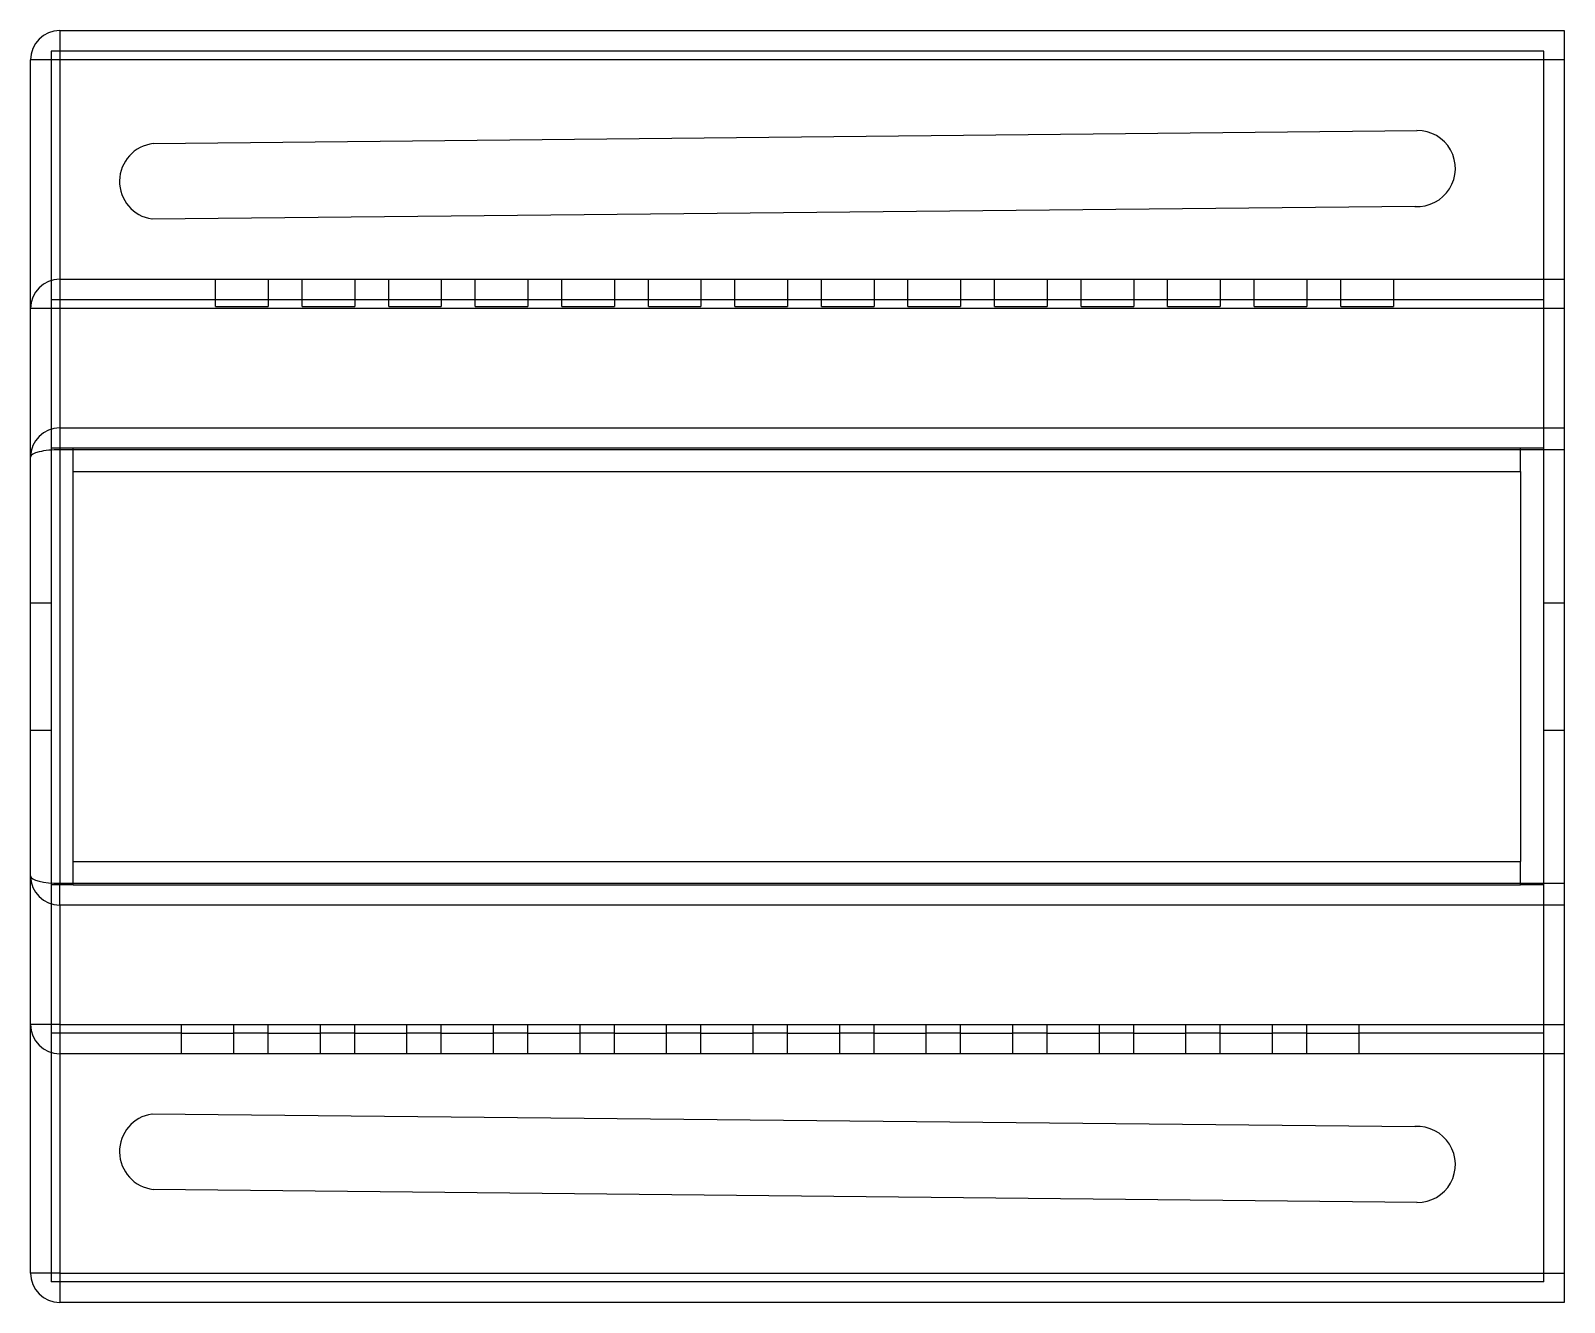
# Model space of a CAD drawing. Extents: x -3 to 102, y -30 to 57.
import ezdxf
from ezdxf.lldxf.tags import DXFTag

# ---------------------------------------------------------------- set-up
doc = ezdxf.new("R2010")
doc.units = 0
for name, color, linetype in [('DOWN_FEATURES', 7, 'CONTINUOUS'), ('OTHER', 7, 'CONTINUOUS'), ('OUTER_LOOP', 7, 'CONTINUOUS'), ('UP_FEATURES', 7, 'CONTINUOUS')]:
    doc.layers.add(name, color=color, linetype=linetype)
tags = doc.linetypes.add('HIDDEN2', pattern=[4.7625, 3.175, -1.5875]).pattern_tags.tags
tags[6:7] = [DXFTag(74, 4), DXFTag(75, 0), DXFTag(340, '0'), DXFTag(46, 0.0), DXFTag(50, 0.0), DXFTag(44, 0.0), DXFTag(45, 0.0)]
tags[4:5] = [DXFTag(74, 4), DXFTag(75, 0), DXFTag(340, '0'), DXFTag(46, 0.0), DXFTag(50, 0.0), DXFTag(44, 0.0), DXFTag(45, 0.0)]

msp = doc.modelspace()

# ---------------------------------------------------------------- linework, layer by layer
at = {"layer": 'DOWN_FEATURES', "color": 2, "linetype": 'CONTINUOUS'}
for p, q in [((-0.92, 56.83), (101.98, 56.83)), ((-0.92, 56.83), (-0.92, 54.83)), ((101.98, 56.83), (101.98, 54.83)), ((-2.92, 37.82), (-2.92, 54.83)), ((-0.92, 54.83), (-2.92, 54.83)), ((101.98, 54.83), (-0.92, 54.83)), ((-0.92, 54.83), (-0.92, 39.82)), ((101.98, 54.83), (101.98, 39.82)), ((5.47, 49.1), (91.91, 50)), ((91.77, 44.81), (5.38, 43.94)), ((-0.92, 39.82), (9.73, 39.82)), ((-0.92, 39.82), (-0.92, 37.82)), ((9.73, 39.82), (13.33, 39.82)), ((9.73, 37.96), (9.73, 39.82)), ((13.33, 39.82), (15.65, 39.82)), ((13.33, 39.82), (13.33, 37.96)), ((15.65, 39.82), (19.25, 39.82)), ((15.65, 37.96), (15.65, 39.82)), ((19.25, 39.82), (21.57, 39.82)), ((19.25, 39.82), (19.25, 37.96)), ((21.57, 39.82), (25.17, 39.82)), ((21.57, 37.96), (21.57, 39.82)), ((25.17, 39.82), (27.49, 39.82)), ((25.17, 39.82), (25.17, 37.96)), ((27.49, 39.82), (31.09, 39.82)), ((27.49, 37.96), (27.49, 39.82)), ((31.09, 39.82), (33.41, 39.82)), ((31.09, 39.82), (31.09, 37.96)), ((33.41, 39.82), (37.01, 39.82)), ((33.41, 37.96), (33.41, 39.82)), ((37.01, 39.82), (39.33, 39.82)), ((37.01, 39.82), (37.01, 37.96)), ((39.33, 39.82), (42.93, 39.82)), ((39.33, 37.96), (39.33, 39.82)), ((42.93, 39.82), (45.25, 39.82)), ((42.93, 39.82), (42.93, 37.96)), ((45.25, 39.82), (48.85, 39.82)), ((45.25, 37.96), (45.25, 39.82)), ((48.85, 39.82), (51.17, 39.82)), ((48.85, 39.82), (48.85, 37.96)), ((51.17, 39.82), (54.77, 39.82)), ((51.17, 37.96), (51.17, 39.82)), ((54.77, 39.82), (57.09, 39.82)), ((54.77, 39.82), (54.77, 37.96)), ((57.09, 39.82), (60.69, 39.82)), ((57.09, 37.96), (57.09, 39.82)), ((60.69, 39.82), (63.01, 39.82)), ((60.69, 39.82), (60.69, 37.96)), ((63.01, 39.82), (66.61, 39.82)), ((63.01, 37.96), (63.01, 39.82)), ((66.61, 39.82), (68.93, 39.82)), ((66.61, 39.82), (66.61, 37.96)), ((68.93, 39.82), (72.53, 39.82)), ((68.93, 37.96), (68.93, 39.82)), ((72.53, 39.82), (74.85, 39.82)), ((72.53, 39.82), (72.53, 37.96)), ((74.85, 39.82), (78.45, 39.82)), ((74.85, 37.96), (74.85, 39.82)), ((78.45, 39.82), (80.77, 39.82)), ((78.45, 39.82), (78.45, 37.96)), ((80.77, 39.82), (84.37, 39.82)), ((80.77, 37.96), (80.77, 39.82)), ((84.37, 39.82), (86.69, 39.82)), ((84.37, 39.82), (84.37, 37.96)), ((86.69, 37.96), (86.69, 39.82)), ((86.69, 39.82), (90.29, 39.82)), ((90.29, 39.82), (101.98, 39.82)), ((90.29, 39.82), (90.29, 37.96)), ((101.98, 39.82), (101.98, 37.82)), ((-2.92, 27.66), (-2.92, 37.82)), ((-0.92, 37.82), (-2.92, 37.82)), ((101.98, 37.82), (-0.92, 37.82)), ((-0.92, 37.82), (-0.92, 29.66)), ((13.33, 38.42), (9.73, 38.42)), ((9.73, 37.96), (13.33, 37.96)), ((19.25, 38.42), (15.65, 38.42)), ((15.65, 37.96), (19.25, 37.96)), ((25.17, 38.42), (21.57, 38.42)), ((21.57, 37.96), (25.17, 37.96)), ((31.09, 38.42), (27.49, 38.42)), ((27.49, 37.96), (31.09, 37.96)), ((37.01, 38.42), (33.41, 38.42)), ((33.41, 37.96), (37.01, 37.96)), ((42.93, 38.42), (39.33, 38.42)), ((39.33, 37.96), (42.93, 37.96)), ((48.85, 38.42), (45.25, 38.42)), ((45.25, 37.96), (48.85, 37.96)), ((54.77, 38.42), (51.17, 38.42)), ((51.17, 37.96), (54.77, 37.96)), ((60.69, 38.42), (57.09, 38.42)), ((57.09, 37.96), (60.69, 37.96)), ((66.61, 38.42), (63.01, 38.42)), ((63.01, 37.96), (66.61, 37.96)), ((72.53, 38.42), (68.93, 38.42)), ((68.93, 37.96), (72.53, 37.96)), ((78.45, 38.42), (74.85, 38.42)), ((74.85, 37.96), (78.45, 37.96)), ((84.37, 38.42), (80.77, 38.42)), ((80.77, 37.96), (84.37, 37.96)), ((90.29, 38.42), (86.69, 38.42)), ((86.69, 37.96), (90.29, 37.96)), ((101.98, 37.82), (101.98, 29.66)), ((-2.92, -11.16), (-2.92, -1)), ((-0.92, -3), (-0.92, -11.16)), ((101.98, -3), (101.98, -11.16)), ((-2.92, -28.17), (-2.92, -11.16)), ((-0.92, -11.16), (-2.92, -11.16)), ((-0.92, -11.16), (7.41, -11.16)), ((-0.92, -11.16), (-0.92, -13.16)), ((7.41, -11.16), (10.96, -11.16)), ((7.41, -13.16), (7.41, -11.16)), ((10.96, -11.16), (13.33, -11.16)), ((10.96, -11.16), (10.96, -13.16)), ((13.33, -11.16), (16.88, -11.16)), ((13.33, -13.16), (13.33, -11.16)), ((16.88, -11.16), (19.25, -11.16)), ((16.88, -11.16), (16.88, -13.16)), ((19.25, -11.16), (22.8, -11.16)), ((19.25, -13.16), (19.25, -11.16)), ((22.8, -11.16), (25.17, -11.16)), ((22.8, -11.16), (22.8, -13.16)), ((25.17, -11.16), (28.72, -11.16)), ((25.17, -13.16), (25.17, -11.16)), ((28.72, -11.16), (31.09, -11.16)), ((28.72, -11.16), (28.72, -13.16)), ((31.09, -11.16), (34.64, -11.16)), ((31.09, -13.16), (31.09, -11.16)), ((34.64, -11.16), (37.01, -11.16)), ((34.64, -11.16), (34.64, -13.16)), ((37.01, -11.16), (40.56, -11.16)), ((37.01, -13.16), (37.01, -11.16)), ((40.56, -11.16), (42.93, -11.16)), ((40.56, -11.16), (40.56, -13.16)), ((42.93, -11.16), (46.48, -11.16)), ((42.93, -13.16), (42.93, -11.16)), ((46.48, -11.16), (48.85, -11.16)), ((46.48, -11.16), (46.48, -13.16)), ((48.85, -11.16), (52.4, -11.16)), ((48.85, -13.16), (48.85, -11.16)), ((52.4, -11.16), (54.77, -11.16)), ((52.4, -11.16), (52.4, -13.16)), ((54.77, -11.16), (58.32, -11.16)), ((54.77, -13.16), (54.77, -11.16)), ((58.32, -11.16), (60.69, -11.16)), ((58.32, -11.16), (58.32, -13.16)), ((60.69, -11.16), (64.24, -11.16)), ((60.69, -13.16), (60.69, -11.16)), ((64.24, -11.16), (66.61, -11.16)), ((64.24, -11.16), (64.24, -13.16)), ((66.61, -11.16), (70.16, -11.16)), ((66.61, -13.16), (66.61, -11.16)), ((70.16, -11.16), (72.53, -11.16)), ((70.16, -11.16), (70.16, -13.16)), ((72.53, -11.16), (76.08, -11.16)), ((72.53, -13.16), (72.53, -11.16)), ((76.08, -11.16), (78.45, -11.16)), ((76.08, -11.16), (76.08, -13.16)), ((78.45, -11.16), (82, -11.16)), ((78.45, -13.16), (78.45, -11.16)), ((82, -11.16), (84.37, -11.16)), ((82, -11.16), (82, -13.16)), ((84.37, -13.16), (84.37, -11.16)), ((84.37, -11.16), (87.92, -11.16)), ((87.92, -11.16), (101.98, -11.16)), ((87.92, -11.16), (87.92, -13.16)), ((101.98, -11.16), (101.98, -13.16)), ((7.41, -11.76), (10.96, -11.76)), ((13.33, -11.76), (16.88, -11.76)), ((19.25, -11.76), (22.8, -11.76)), ((25.17, -11.76), (28.72, -11.76)), ((31.09, -11.76), (34.64, -11.76)), ((37.01, -11.76), (40.56, -11.76)), ((42.93, -11.76), (46.48, -11.76)), ((48.85, -11.76), (52.4, -11.76)), ((54.77, -11.76), (58.32, -11.76)), ((60.69, -11.76), (64.24, -11.76)), ((66.61, -11.76), (70.16, -11.76)), ((72.53, -11.76), (76.08, -11.76)), ((78.45, -11.76), (82, -11.76)), ((84.37, -11.76), (87.92, -11.76)), ((-0.92, -13.16), (-0.92, -28.17)), ((7.41, -13.16), (-0.92, -13.16)), ((10.96, -13.16), (7.41, -13.16)), ((13.33, -13.16), (10.96, -13.16)), ((16.88, -13.16), (13.33, -13.16)), ((19.25, -13.16), (16.88, -13.16)), ((22.8, -13.16), (19.25, -13.16)), ((25.17, -13.16), (22.8, -13.16)), ((28.72, -13.16), (25.17, -13.16)), ((31.09, -13.16), (28.72, -13.16)), ((34.64, -13.16), (31.09, -13.16)), ((37.01, -13.16), (34.64, -13.16)), ((40.56, -13.16), (37.01, -13.16)), ((42.93, -13.16), (40.56, -13.16)), ((46.48, -13.16), (42.93, -13.16)), ((48.85, -13.16), (46.48, -13.16)), ((52.4, -13.16), (48.85, -13.16)), ((54.77, -13.16), (52.4, -13.16)), ((58.32, -13.16), (54.77, -13.16)), ((60.69, -13.16), (58.32, -13.16)), ((64.24, -13.16), (60.69, -13.16)), ((66.61, -13.16), (64.24, -13.16)), ((70.16, -13.16), (66.61, -13.16)), ((72.53, -13.16), (70.16, -13.16)), ((76.08, -13.16), (72.53, -13.16)), ((78.45, -13.16), (76.08, -13.16)), ((82, -13.16), (78.45, -13.16)), ((84.37, -13.16), (82, -13.16)), ((87.92, -13.16), (84.37, -13.16)), ((101.98, -13.16), (87.92, -13.16)), ((101.98, -13.16), (101.98, -28.17)), ((5.38, -17.28), (91.77, -18.15)), ((91.91, -23.34), (5.47, -22.44)), ((-0.92, -28.17), (-2.92, -28.17)), ((-0.92, -28.17), (101.98, -28.17)), ((-0.92, -28.17), (-0.92, -30.17)), ((101.98, -28.17), (101.98, -30.17)), ((101.98, -30.17), (-0.92, -30.17))]:
    msp.add_line(p, q, dxfattribs=at)
at = {"layer": 'DOWN_FEATURES', "color": 2, "linetype": 'HIDDEN2'}
for p, q in [((-1.52, 55.43), (-1.52, 38.42)), ((100.58, 55.43), (-1.52, 55.43)), ((100.58, 38.42), (100.58, 55.43)), ((-1.52, 38.42), (-1.52, 28.26)), ((9.73, 38.42), (-1.52, 38.42)), ((15.65, 38.42), (13.33, 38.42)), ((21.57, 38.42), (19.25, 38.42)), ((27.49, 38.42), (25.17, 38.42)), ((33.41, 38.42), (31.09, 38.42)), ((39.33, 38.42), (37.01, 38.42)), ((45.25, 38.42), (42.93, 38.42)), ((51.17, 38.42), (48.85, 38.42)), ((57.09, 38.42), (54.77, 38.42)), ((63.01, 38.42), (60.69, 38.42)), ((68.93, 38.42), (66.61, 38.42)), ((74.85, 38.42), (72.53, 38.42)), ((80.77, 38.42), (78.45, 38.42)), ((86.69, 38.42), (84.37, 38.42)), ((100.58, 38.42), (90.29, 38.42)), ((100.58, 28.26), (100.58, 38.42)), ((-2.92, 17.68), (-1.52, 17.68)), ((100.58, 17.68), (101.98, 17.68)), ((-2.92, 8.98), (-1.52, 8.98)), ((100.58, 8.98), (101.98, 8.98)), ((-1.52, -1.6), (-1.52, -11.76)), ((100.58, -11.76), (100.58, -1.6)), ((-1.52, -11.76), (-1.52, -28.77)), ((7.41, -11.76), (-1.52, -11.76)), ((13.33, -11.76), (10.96, -11.76)), ((19.25, -11.76), (16.88, -11.76)), ((25.17, -11.76), (22.8, -11.76)), ((31.09, -11.76), (28.72, -11.76)), ((37.01, -11.76), (34.64, -11.76)), ((42.93, -11.76), (40.56, -11.76)), ((48.85, -11.76), (46.48, -11.76)), ((54.77, -11.76), (52.4, -11.76)), ((60.69, -11.76), (58.32, -11.76)), ((66.61, -11.76), (64.24, -11.76)), ((72.53, -11.76), (70.16, -11.76)), ((78.45, -11.76), (76.08, -11.76)), ((84.37, -11.76), (82, -11.76)), ((100.58, -11.76), (87.92, -11.76)), ((100.58, -28.77), (100.58, -11.76)), ((100.58, -28.77), (-1.52, -28.77))]:
    msp.add_line(p, q, dxfattribs=at)
at = {"layer": 'DOWN_FEATURES', "color": 2, "linetype": 'CONTINUOUS'}
for centre, radius, start, end in [((-0.92, 54.83), 2, 90, 180), ((91.93, 47.4), 2.6, 266.4374, 90.5966), ((5.76, 46.52), 2.6, 96.4387, 261.7021), ((-0.92, 37.82), 2, 90, 180), ((-0.92, -11.16), 2, 180, 270), ((5.76, -19.86), 2.6, 98.2979, 263.5613), ((91.93, -20.74), 2.6, 269.4034, 93.5626), ((-0.92, -28.17), 2, 180, 270)]:
    msp.add_arc(centre, radius, start, end, dxfattribs=at)
at = {"layer": 'OTHER', "color": 3, "linetype": 'HIDDEN2'}
for p, q in [((98.98, 28.26), (0, 28.26)), ((0, -1.6), (98.98, -1.6))]:
    msp.add_line(p, q, dxfattribs=at)
at = {"layer": 'OTHER', "color": 3, "linetype": 'CONTINUOUS'}
msp.add_line((-0.92, -3), (-0.92, -1.5), dxfattribs=at)
msp.add_arc((-0.92, 27.66), 2, 90, 180, dxfattribs=at)
for centre, major_axis, start_param, end_param in [((-0.92, 27.66), (2, 0), 1.570796, 3.141593), ((-0.92, -1), (-2, 0), 0, 1.570796)]:
    msp.add_ellipse(centre, major_axis=major_axis, ratio=0.251286, start_param=start_param, end_param=end_param, dxfattribs=at)
at = {"layer": 'OUTER_LOOP', "color": 3, "linetype": 'CONTINUOUS'}
for p, q in [((-0.92, 29.66), (101.98, 29.66)), ((-0.92, 29.66), (-0.92, 28.16)), ((101.98, 29.66), (101.98, 28.16)), ((-2.92, -1), (-2.92, 27.66)), ((-0.92, 28.16), (-0.92, -1.5)), ((101.98, 28.16), (-0.92, 28.16)), ((-0.92, -1.5), (101.98, -1.5)), ((101.98, -1.5), (101.98, -3)), ((101.98, -3), (-0.92, -3))]:
    msp.add_line(p, q, dxfattribs=at)
at = {"layer": 'OUTER_LOOP', "color": 3, "linetype": 'HIDDEN2'}
for p, q in [((-1.52, 28.26), (-1.52, -1.6)), ((0, 28.26), (-1.52, 28.26)), ((0, 26.66), (0, 28.26)), ((100.58, 28.26), (98.98, 28.26)), ((98.98, 26.66), (98.98, 28.26)), ((100.58, -1.6), (100.58, 28.26)), ((0, -1.6), (0, 0)), ((98.98, -1.6), (98.98, 0)), ((0, -1.6), (-1.52, -1.6)), ((100.58, -1.6), (98.98, -1.6))]:
    msp.add_line(p, q, dxfattribs=at)
at = {"layer": 'OUTER_LOOP', "color": 3, "linetype": 'CONTINUOUS'}
msp.add_arc((-0.92, -1), 2, 180, 270, dxfattribs=at)
at = {"layer": 'UP_FEATURES', "color": 3, "linetype": 'CONTINUOUS'}
for p, q in [((101.98, 28.16), (101.98, -1.5)), ((0, 26.66), (98.98, 26.66)), ((0, 0), (0, 26.66)), ((98.98, 26.66), (98.98, 0)), ((0, 0), (98.98, 0))]:
    msp.add_line(p, q, dxfattribs=at)

doc.saveas('drawing.dxf')
